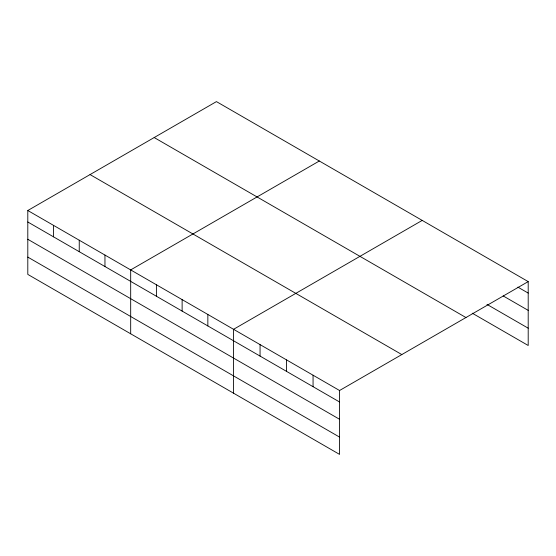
<?xml version="1.0" encoding="UTF-8"?>
<svg xmlns="http://www.w3.org/2000/svg" width="556" height="556" viewBox="0 0 556 556"><rect width="100%" height="100%" fill="white"/><g stroke="black" fill="none" stroke-linecap="round" stroke-linejoin="round"><path stroke-width="0.83" d="M339.563 419.28L339.563 390.507L27.8 210.515L27.8 274.4L339.563 454.391L339.563 419.28L27.8 239.288M472.252 313.188L528.2 345.484L528.2 281.6L216.437 101.609L27.8 210.515M319.318 161.004L130.681 269.91L130.681 333.795M422.199 220.405L233.562 329.312L233.562 393.196M339.563 390.507L528.2 281.6M517.893 287.132L528.2 293.081M503.173 295.924L528.2 310.373M486.98 304.396L528.2 328.193M154.186 137.547L465.949 317.539M90.051 174.577L401.814 354.568M27.8 221.99L339.563 401.988M27.8 257.101L339.563 437.099M313.063 375.21L313.063 386.691M286.562 359.913L286.562 371.387M260.062 344.609L260.062 356.09M207.847 314.46L207.847 325.941M182.125 299.615L182.125 311.089M156.403 284.762L156.403 296.244M104.959 255.065L104.959 266.539M79.244 240.213L79.244 251.694M53.522 225.361L53.522 236.842"/></g></svg>
